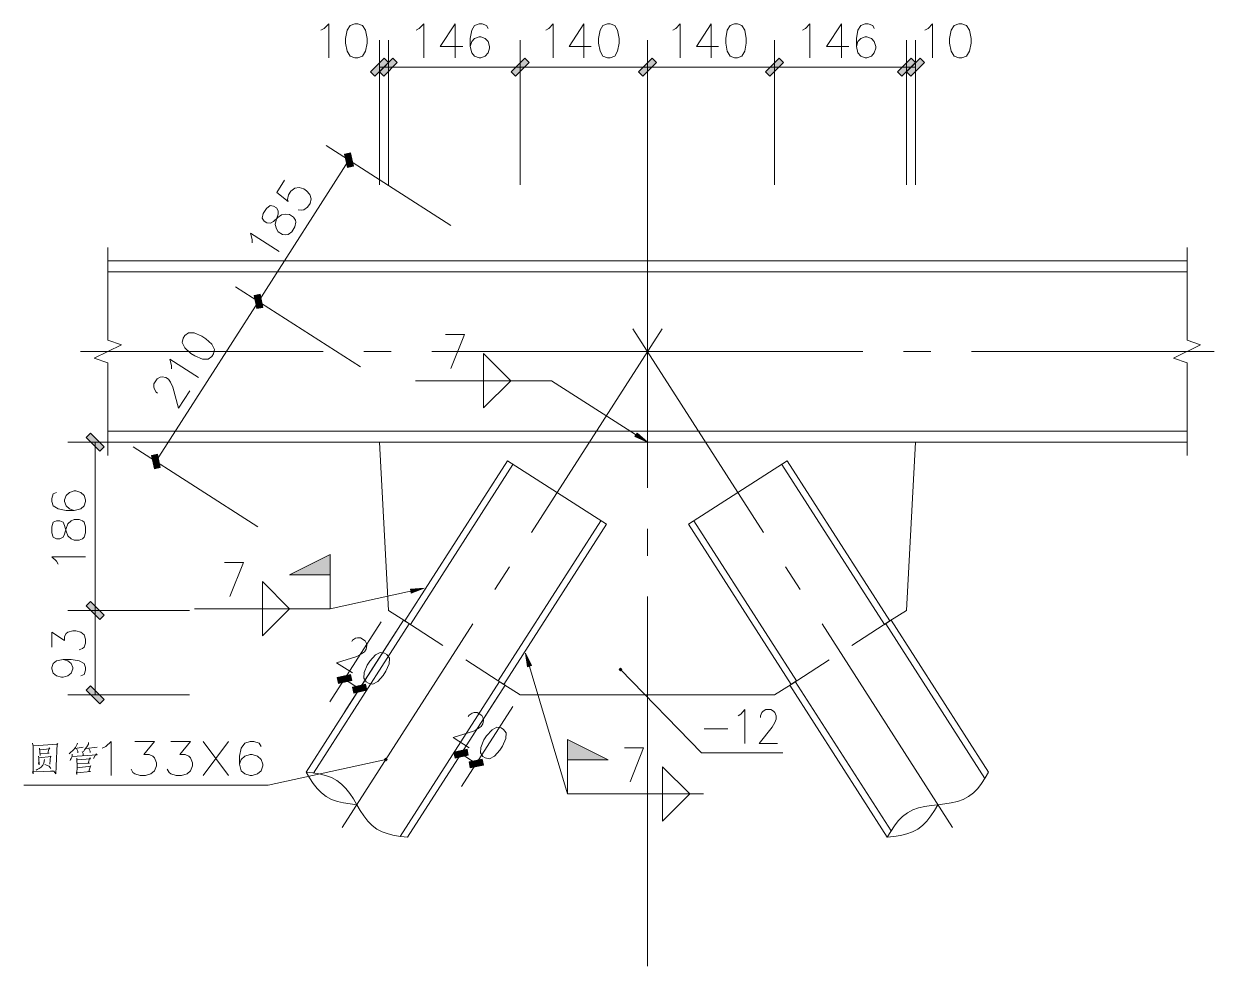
# Model space of a CAD drawing. Header units: millimetres. Extents: x 0 to 586, y 0 to 414.
# Drawn here: x 433 to 519.4, y 99.3 to 167.7 of the extents above; entities that cross this region are included whole.
import ezdxf

# ---------------------------------------------------------------- set-up
doc = ezdxf.new("R2010")
doc.units = ezdxf.units.MM

msp = doc.modelspace()

# ---------------------------------------------------------------- hatches: boundary and pattern name
h = msp.add_hatch(color=0)
h.dxf.hatch_style = 2
h.paths.add_polyline_path([(458.466472, 163.889972), (458.1525, 164.203944), (459.13675, 165.191722), (459.450722, 164.87775)])
h = msp.add_hatch(color=0)
h.dxf.hatch_style = 2
h.paths.add_polyline_path([(459.119111, 163.889972), (458.805139, 164.203944), (459.789389, 165.191722), (460.103361, 164.87775)])
h = msp.add_hatch(color=0)
h.dxf.hatch_style = 2
h.paths.add_polyline_path([(468.689972, 163.889972), (468.376, 164.203944), (469.363778, 165.191722), (469.67775, 164.87775)])
h = msp.add_hatch(color=0)
h.dxf.hatch_style = 2
h.paths.add_polyline_path([(477.922167, 163.889972), (477.608194, 164.203944), (478.592444, 165.191722), (478.906417, 164.87775)])
h = msp.add_hatch(color=0)
h.dxf.hatch_style = 2
h.paths.add_polyline_path([(487.150833, 163.889972), (486.836861, 164.203944), (487.824639, 165.191722), (488.138611, 164.87775)])
h = msp.add_hatch(color=0)
h.dxf.hatch_style = 2
h.paths.add_polyline_path([(496.725222, 163.889972), (496.41125, 164.203944), (497.3955, 165.191722), (497.709472, 164.87775)])
h = msp.add_hatch(color=0)
h.dxf.hatch_style = 2
h.paths.add_polyline_path([(497.377861, 163.889972), (497.063889, 164.203944), (498.048139, 165.191722), (498.362111, 164.87775)])
h = msp.add_hatch(color=0)
h.dxf.hatch_style = 2
h.paths.add_polyline_path([(456.268667, 158.224361), (456.702583, 158.316083), (456.91425, 157.353), (456.480333, 157.25775)])
h = msp.add_hatch(color=0)
h.dxf.hatch_style = 2
h.paths.add_polyline_path([(449.703472, 147.976167), (450.137389, 148.071417), (450.345528, 147.108333), (449.911611, 147.013083)])
h = msp.add_hatch(color=0)
h.dxf.hatch_style = 2
h.paths.add_polyline_path([(437.518528, 137.664472), (437.8325, 137.978444), (438.81675, 136.990667), (438.502778, 136.676694)])
h = msp.add_hatch(color=0)
h.dxf.hatch_style = 2
h.paths.add_polyline_path([(478.257306, 137.329333), (477.347139, 137.735028), (477.505889, 137.981972)])
h = msp.add_hatch(color=0)
h.dxf.hatch_style = 2
h.paths.add_polyline_path([(442.252806, 136.355667), (442.686722, 136.450917), (442.898389, 135.487833), (442.464472, 135.392583)])
h = msp.add_hatch(color=0)
h.dxf.hatch_style = 2
h.paths.add_polyline_path([(455.238556, 127.691444), (455.238556, 129.169583), (452.282278, 127.691444)])
h = msp.add_hatch(color=0)
h.dxf.hatch_style = 2
h.paths.add_polyline_path([(462.050694, 126.717778), (461.119361, 126.361472), (461.055861, 126.65075)])
h = msp.add_hatch(color=0)
h.dxf.hatch_style = 2
h.paths.add_polyline_path([(437.518528, 125.437194), (437.8325, 125.751167), (438.81675, 124.766917), (438.502778, 124.452944)])
h = msp.add_hatch(color=0)
h.dxf.hatch_style = 2
h.paths.add_polyline_path([(469.409639, 121.997611), (469.832972, 121.098028), (469.55075, 121.013361)])
h = msp.add_hatch(color=0)
h.dxf.hatch_style = 2
h.paths.add_polyline_path([(456.695528, 120.445389), (456.790778, 120.011472), (455.827694, 119.799806), (455.732444, 120.233722)])
h = msp.add_hatch(color=0)
h.dxf.hatch_style = 2
h.paths.add_polyline_path([(476.3135, 120.900472), (476.214722, 120.801694), (476.3135, 120.801694)])
h = msp.add_hatch(color=0)
h.dxf.hatch_style = 2
h.paths.add_polyline_path([(476.214722, 120.801694), (476.3135, 120.702917), (476.3135, 120.801694)])
h = msp.add_hatch(color=0)
h.dxf.hatch_style = 2
h.paths.add_polyline_path([(476.412278, 120.801694), (476.3135, 120.900472), (476.3135, 120.801694)])
h = msp.add_hatch(color=0)
h.dxf.hatch_style = 2
h.paths.add_polyline_path([(476.3135, 120.702917), (476.412278, 120.801694), (476.3135, 120.801694)])
h = msp.add_hatch(color=0)
h.dxf.hatch_style = 2
h.paths.add_polyline_path([(437.518528, 119.302389), (437.8325, 119.616361), (438.81675, 118.628583), (438.502778, 118.314611)])
h = msp.add_hatch(color=0)
h.dxf.hatch_style = 2
h.paths.add_polyline_path([(457.80325, 119.736306), (457.8985, 119.302389), (456.935417, 119.090722), (456.840167, 119.524639)])
h = msp.add_hatch(color=0)
h.dxf.hatch_style = 2
h.paths.add_polyline_path([(465.162194, 115.016139), (465.257444, 114.582222), (464.294361, 114.374083), (464.199111, 114.808)])
h = msp.add_hatch(color=0)
h.dxf.hatch_style = 2
h.paths.add_polyline_path([(472.461167, 114.243556), (472.461167, 115.721694), (475.420972, 114.243556)])
h = msp.add_hatch(color=0)
h.dxf.hatch_style = 2
h.paths.add_polyline_path([(459.274333, 114.384667), (459.175556, 114.285889), (459.274333, 114.285889)])
h = msp.add_hatch(color=0)
h.dxf.hatch_style = 2
h.paths.add_polyline_path([(459.175556, 114.285889), (459.274333, 114.187111), (459.274333, 114.285889)])
h = msp.add_hatch(color=0)
h.dxf.hatch_style = 2
h.paths.add_polyline_path([(459.373111, 114.285889), (459.274333, 114.384667), (459.274333, 114.285889)])
h = msp.add_hatch(color=0)
h.dxf.hatch_style = 2
h.paths.add_polyline_path([(459.274333, 114.187111), (459.373111, 114.285889), (459.274333, 114.285889)])
h = msp.add_hatch(color=0)
h.dxf.hatch_style = 2
h.paths.add_polyline_path([(466.269917, 114.307056), (466.365167, 113.873139), (465.402083, 113.665), (465.306833, 114.095389)])

# ---------------------------------------------------------------- linework, layer by layer
at = {"color": 0, "lineweight": 0}
for points in [[(454.561222, 167.22725), (454.787, 167.343667), (455.122139, 167.696444), (455.122139, 165.230528)], [(461.479194, 167.22725), (461.697917, 167.343667), (462.022472, 167.696444), (462.022472, 165.230528)], [(464.304944, 167.696444), (463.218389, 166.0525), (464.848222, 166.0525)], [(464.304944, 167.696444), (464.304944, 165.230528)], [(466.696778, 167.343667), (466.587417, 167.580028), (466.259333, 167.696444), (466.044139, 167.696444), (465.716056, 167.580028), (465.500861, 167.22725), (465.3915, 166.638111), (465.3915, 166.0525), (465.500861, 165.583306), (465.716056, 165.346944), (466.044139, 165.230528), (466.1535, 165.230528), (466.478056, 165.346944), (466.696778, 165.583306), (466.802611, 165.936083), (466.802611, 166.0525), (466.696778, 166.405278), (466.478056, 166.638111), (466.1535, 166.758056), (466.044139, 166.758056), (465.716056, 166.638111), (465.500861, 166.405278), (465.3915, 166.0525)], [(470.880722, 167.22725), (471.095917, 167.343667), (471.413417, 167.696444), (471.413417, 165.230528)], [(473.650028, 167.696444), (472.584639, 166.0525), (474.182722, 166.0525)], [(473.650028, 167.696444), (473.650028, 165.230528)], [(480.112917, 167.22725), (480.324583, 167.343667), (480.645611, 167.696444), (480.645611, 165.230528)], [(482.882222, 167.696444), (481.816833, 166.0525), (483.411389, 166.0525)], [(482.882222, 167.696444), (482.882222, 165.230528)], [(489.514444, 167.22725), (489.729639, 167.343667), (490.057722, 167.696444), (490.057722, 165.230528)], [(492.340194, 167.696444), (491.253639, 166.0525), (492.883472, 166.0525)], [(492.340194, 167.696444), (492.340194, 165.230528)], [(494.7285, 167.343667), (494.619139, 167.580028), (494.294583, 167.696444), (494.075861, 167.696444), (493.751306, 167.580028), (493.532583, 167.22725), (493.42675, 166.638111), (493.42675, 166.0525), (493.532583, 165.583306), (493.751306, 165.346944), (494.075861, 165.230528), (494.185222, 165.230528), (494.513306, 165.346944), (494.7285, 165.583306), (494.837861, 165.936083), (494.837861, 166.0525), (494.7285, 166.405278), (494.513306, 166.638111), (494.185222, 166.758056), (494.075861, 166.758056), (493.751306, 166.638111), (493.532583, 166.405278), (493.42675, 166.0525)], [(498.404444, 167.22725), (498.626694, 167.343667), (498.961833, 167.696444), (498.961833, 165.230528)], [(458.801611, 156.012444), (458.801611, 166.511111)], [(459.45425, 156.012444), (459.45425, 166.511111)], [(469.028639, 156.012444), (469.028639, 166.511111)], [(478.257306, 156.012444), (478.257306, 166.511111)], [(487.4895, 156.012444), (487.4895, 166.511111)], [(497.060361, 156.012444), (497.060361, 166.511111)], [(497.713, 156.012444), (497.713, 166.511111)], [(458.801611, 164.539083), (459.45425, 164.539083)], [(459.45425, 164.539083), (469.028639, 164.539083)], [(469.028639, 164.539083), (478.257306, 164.539083)], [(478.257306, 164.539083), (487.4895, 164.539083)], [(487.4895, 164.539083), (497.060361, 164.539083)], [(497.060361, 164.539083), (497.713, 164.539083)], [(478.257306, 133.992056), (478.257306, 160.824333)], [(463.990972, 153.045583), (454.931639, 158.852306)], [(450.0245, 147.54225), (456.593222, 157.786917)], [(451.922444, 156.347583), (451.347417, 155.451528), (452.176444, 154.791833), (452.137639, 154.943528), (452.211722, 155.275139), (452.381056, 155.54325), (452.652694, 155.751389), (452.966667, 155.804306), (453.319444, 155.702), (453.517, 155.575), (453.756889, 155.296306), (453.838028, 154.989389), (453.767472, 154.657778), (453.594611, 154.389667), (453.322972, 154.185056), (453.16775, 154.156833), (452.910222, 154.195639)], [(449.558833, 151.789694), (449.572944, 152.033111), (449.449472, 152.491722), (451.523806, 151.16175)], [(439.084861, 144.723556), (439.084861, 151.458083)], [(517.42975, 144.723556), (517.42975, 151.458083)], [(517.42975, 150.473833), (439.084861, 150.473833)], [(439.084861, 149.683611), (517.42975, 149.683611)], [(457.425778, 142.797389), (448.362917, 148.607639)], [(442.573833, 135.92175), (450.0245, 147.54225)], [(479.322694, 145.559639), (469.840028, 130.767667)], [(477.191917, 145.559639), (486.674583, 130.767667)], [(438.097083, 143.407694), (440.069111, 144.391944)], [(440.069111, 144.391944), (439.084861, 144.723556)], [(463.602917, 145.12925), (464.982278, 145.12925), (463.998028, 142.663333)], [(516.4455, 143.407694), (518.417528, 144.391944)], [(518.417528, 144.391944), (517.42975, 144.723556)], [(454.727028, 143.901583), (437.112833, 143.901583)], [(459.655333, 143.901583), (457.683306, 143.901583)], [(480.229333, 143.901583), (462.615139, 143.901583)], [(466.361639, 141.777861), (466.361639, 143.749889)], [(468.333667, 141.777861), (466.361639, 143.749889)], [(476.285278, 143.901583), (493.899472, 143.901583)], [(496.859278, 143.901583), (498.831306, 143.901583)], [(501.787583, 143.901583), (519.401778, 143.901583)], [(439.084861, 143.079611), (438.097083, 143.407694)], [(439.084861, 136.341556), (439.084861, 143.079611)], [(443.699194, 142.649222), (443.713306, 142.892639), (443.589833, 143.35125), (445.664167, 142.021278)], [(517.42975, 143.079611), (516.4455, 143.407694)], [(517.42975, 136.341556), (517.42975, 143.079611)], [(442.704361, 140.885333), (442.605583, 140.945306), (442.468, 141.164028), (442.425667, 141.315722), (442.439778, 141.559139), (442.672611, 141.918972), (442.884278, 142.031861), (443.0395, 142.060083), (443.297028, 142.021278), (443.494583, 141.894278), (443.635694, 141.679083), (443.815611, 141.308667), (444.228361, 139.781139), (445.032694, 141.037028)], [(471.293472, 141.777861), (461.433333, 141.777861)], [(466.361639, 141.777861), (466.361639, 139.805833)], [(468.333667, 141.777861), (466.361639, 139.805833)], [(478.257306, 137.329333), (471.293472, 141.777861)], [(517.42975, 138.116028), (439.084861, 138.116028)], [(445.022111, 137.329333), (436.195611, 137.329333)], [(438.167639, 125.102056), (438.167639, 137.329333)], [(439.084861, 137.329333), (517.42975, 137.329333)], [(449.975111, 131.176889), (440.915778, 136.987139)], [(459.45425, 125.102056), (458.801611, 137.329333)], [(458.801611, 137.329333), (497.713, 137.329333)], [(497.713, 137.329333), (497.060361, 125.102056)], [(468.100833, 135.957028), (460.650167, 124.336528)], [(461.048806, 124.079), (468.499472, 135.6995)], [(475.279861, 131.353278), (468.100833, 135.957028)], [(488.413778, 135.957028), (481.23475, 131.353278)], [(495.465806, 124.079), (488.018667, 135.6995)], [(495.864444, 124.336528), (488.413778, 135.957028)], [(435.363056, 133.671028), (435.130222, 133.561667), (435.013806, 133.233583), (435.013806, 133.018389), (435.130222, 132.690306), (435.483, 132.475111), (436.068611, 132.36575), (436.654222, 132.36575), (437.123417, 132.475111), (437.359778, 132.690306), (437.476194, 133.018389), (437.476194, 133.12775), (437.359778, 133.452306), (437.123417, 133.671028), (436.774167, 133.776861), (436.654222, 133.776861), (436.304972, 133.671028), (436.068611, 133.452306), (435.952194, 133.12775), (435.952194, 133.018389), (436.068611, 132.690306), (436.304972, 132.475111), (436.654222, 132.36575)], [(467.430556, 119.986778), (474.881222, 131.607278)], [(467.829194, 119.732778), (475.279861, 131.353278)], [(481.23475, 131.353278), (488.685417, 119.732778)], [(489.084056, 119.986778), (481.633389, 131.607278)], [(478.257306, 129.060222), (478.257306, 131.03225)], [(435.483, 128.453444), (435.363056, 128.672167), (435.013806, 128.996722), (437.476194, 128.996722)], [(447.551528, 128.580444), (448.930889, 128.580444), (447.943111, 126.114528)], [(468.241944, 128.277056), (467.180083, 126.619)], [(488.272667, 128.277056), (489.338056, 126.619)], [(450.31025, 125.225528), (450.31025, 127.197556)], [(452.282278, 125.225528), (450.31025, 127.197556)], [(455.238556, 125.225528), (455.238556, 127.691444)], [(462.050694, 126.717778), (455.238556, 125.225528)], [(478.257306, 99.268139), (478.257306, 126.103944)], [(445.022111, 125.102056), (436.195611, 125.102056)], [(438.167639, 118.96725), (438.167639, 125.102056)], [(455.238556, 125.225528), (445.381944, 125.225528)], [(450.31025, 125.225528), (450.31025, 123.257028)], [(452.282278, 125.225528), (450.31025, 123.257028)], [(460.650167, 124.336528), (459.45425, 125.102056)], [(497.060361, 125.102056), (495.864444, 124.336528)], [(435.013806, 122.428), (435.013806, 123.514556), (435.952194, 122.921889), (435.952194, 123.218222), (436.068611, 123.415778), (436.185028, 123.514556), (436.537806, 123.609806), (436.774167, 123.609806), (437.123417, 123.514556), (437.359778, 123.317), (437.476194, 123.020667), (437.476194, 122.724333), (437.359778, 122.428), (437.243361, 122.329222), (437.007, 122.230444)], [(453.48525, 113.354556), (460.561972, 124.392972)], [(454.007361, 113.294583), (460.960611, 124.138972)], [(458.921556, 124.273028), (455.196222, 118.462778)], [(465.582, 124.128389), (456.099333, 109.336417)], [(460.561972, 124.392972), (461.048806, 124.079)], [(460.650167, 124.336528), (463.408889, 122.565583)], [(490.932611, 124.128389), (500.415278, 109.336417)], [(493.105722, 122.565583), (495.864444, 124.336528)], [(495.465806, 124.079), (495.952639, 124.392972)], [(502.757722, 112.903), (495.557528, 124.138972)], [(503.029361, 113.354556), (495.952639, 124.392972)], [(456.790778, 122.833694), (456.854278, 122.932472), (457.062417, 123.077111), (457.210583, 123.122972), (457.439889, 123.115917), (457.7715, 122.900722), (457.873806, 122.696111), (457.891444, 122.544417), (457.849111, 122.293944), (457.722111, 122.096389), (457.513972, 121.95175), (457.157667, 121.76125), (455.693639, 121.306167), (456.854278, 120.561806)], [(460.029278, 123.563944), (456.303944, 117.753694)], [(469.409639, 121.997611), (472.461167, 111.781167)], [(435.835778, 121.542528), (436.185028, 121.44375), (436.421389, 121.246194), (436.537806, 120.949861), (436.537806, 120.851083), (436.421389, 120.55475), (436.185028, 120.357194), (435.835778, 120.258417), (435.715833, 120.258417), (435.363056, 120.357194), (435.130222, 120.55475), (435.013806, 120.851083), (435.013806, 120.949861), (435.130222, 121.246194), (435.363056, 121.44375), (435.835778, 121.542528), (436.421389, 121.542528), (437.007, 121.44375), (437.359778, 121.246194), (437.476194, 120.949861), (437.476194, 120.752306), (437.359778, 120.455972), (437.123417, 120.357194)], [(465.070472, 121.503722), (467.829194, 119.732778)], [(488.685417, 119.732778), (491.444139, 121.503722)], [(456.261611, 120.120833), (457.369333, 119.41175)], [(476.3135, 120.801694), (482.183722, 114.758611)], [(476.362889, 120.801694), (476.380528, 120.801694)], [(460.318556, 108.694361), (467.522278, 119.930333)], [(460.844194, 108.634389), (467.920917, 119.676333)], [(467.430556, 119.986778), (467.920917, 119.676333)], [(469.028639, 118.96725), (467.829194, 119.732778)], [(488.685417, 119.732778), (487.4895, 118.96725)], [(488.593694, 119.676333), (489.084056, 119.986778)], [(495.670417, 108.634389), (488.593694, 119.676333)], [(495.945583, 109.085944), (488.992333, 119.930333)], [(445.022111, 118.96725), (436.195611, 118.96725)], [(467.388222, 118.843778), (463.662889, 113.033528)], [(487.4895, 118.96725), (469.028639, 118.96725)], [(465.257444, 117.407972), (465.320944, 117.50675), (465.529083, 117.651389), (465.67725, 117.69725), (465.906556, 117.686667), (466.238167, 117.475), (466.340472, 117.270389), (466.358111, 117.118694), (466.315778, 116.868222), (466.188778, 116.670667), (465.980639, 116.526028), (465.624333, 116.335528), (464.160306, 115.880444), (465.320944, 115.132556)], [(468.495944, 118.134694), (464.770611, 112.324444)], [(484.85425, 117.44325), (485.04475, 117.563194), (485.326972, 117.912444), (485.326972, 115.450056)], [(486.469972, 117.326833), (486.469972, 117.44325), (486.565222, 117.679611), (486.660472, 117.796028), (486.850972, 117.912444), (487.228444, 117.912444), (487.418944, 117.796028), (487.514194, 117.679611), (487.609444, 117.44325), (487.609444, 117.210417), (487.514194, 116.974056), (487.323694, 116.621278), (486.374722, 115.450056), (487.704694, 115.450056)], [(482.381278, 116.504861), (484.09225, 116.504861)], [(433.616806, 115.47475), (433.659139, 115.241917), (433.659139, 113.224028), (433.616806, 113.37925), (435.176083, 113.435694), (435.066722, 113.456861), (434.915028, 113.435694)], [(433.659139, 115.280722), (435.458306, 115.3795), (435.415972, 115.435944), (435.327778, 113.788472), (435.327778, 113.590917), (435.306611, 113.396889), (435.306611, 113.224028), (435.176083, 113.435694)], [(434.138917, 115.107861), (434.18125, 114.564583), (434.18125, 114.681), (434.830361, 114.737444), (434.742167, 114.737444), (434.830361, 115.1255), (434.872694, 115.047889), (434.18125, 114.970278)], [(436.887056, 115.47475), (436.865889, 115.3795), (436.735361, 115.146667), (436.5625, 114.952639), (436.541333, 114.931472), (436.389639, 114.77625), (436.280278, 114.681)], [(436.714194, 115.069056), (437.299806, 115.164306)], [(436.802389, 115.069056), (436.908222, 114.892667), (436.908222, 114.758611)], [(437.687861, 115.513556), (437.687861, 115.397139), (437.557333, 115.185472), (437.405639, 114.970278), (437.320972, 114.836222)], [(437.515, 115.069056), (438.315806, 115.164306)], [(437.709028, 115.069056), (437.797222, 114.892667), (437.797222, 114.77625)], [(438.686222, 115.104333), (438.947278, 115.22075), (439.338861, 115.573528), (439.338861, 113.107611)], [(441.042778, 115.573528), (442.482111, 115.573528), (441.695417, 114.631611), (442.090528, 114.631611), (442.351583, 114.515194), (442.482111, 114.398778), (442.612639, 114.046), (442.612639, 113.813167), (442.482111, 113.460389), (442.221056, 113.224028), (441.825944, 113.107611), (441.434361, 113.107611), (441.042778, 113.224028), (440.91225, 113.340444), (440.778194, 113.576806)], [(443.660389, 115.573528), (445.099722, 115.573528), (444.316556, 114.631611), (444.708139, 114.631611), (444.969194, 114.515194), (445.099722, 114.398778), (445.233778, 114.046), (445.233778, 113.813167), (445.099722, 113.460389), (444.838667, 113.224028), (444.447083, 113.107611), (444.051972, 113.107611), (443.660389, 113.224028), (443.529861, 113.340444), (443.399333, 113.576806)], [(446.016944, 113.107611), (447.851389, 115.573528)], [(446.016944, 115.573528), (447.851389, 113.107611)], [(450.207944, 115.22075), (450.077417, 115.453583), (449.685833, 115.573528), (449.42125, 115.573528), (449.029667, 115.453583), (448.768611, 115.104333), (448.638083, 114.515194), (448.638083, 113.929583), (448.768611, 113.460389), (449.029667, 113.224028), (449.42125, 113.107611), (449.555306, 113.107611), (449.946889, 113.224028), (450.207944, 113.460389), (450.338472, 113.813167), (450.338472, 113.929583), (450.207944, 114.282361), (449.946889, 114.515194), (449.555306, 114.631611), (449.42125, 114.631611), (449.029667, 114.515194), (448.768611, 114.282361), (448.638083, 113.929583)], [(476.602778, 115.132556), (477.982139, 115.132556), (476.997889, 112.666639)], [(434.484639, 114.271778), (434.438778, 114.021306), (434.375278, 113.866083), (434.24475, 113.7285), (434.093056, 113.629722), (433.962528, 113.552111), (433.877861, 113.495667)], [(434.050722, 114.525778), (434.071889, 114.370556), (434.093056, 113.883722), (434.050722, 113.9825), (434.071889, 114.098917)], [(434.071889, 114.409361), (434.982056, 114.486972), (434.915028, 114.525778), (434.872694, 113.943694), (434.872694, 114.021306), (434.893861, 114.155361)], [(436.499, 114.659833), (436.499, 114.525778), (436.474306, 114.448167), (436.431972, 114.349389), (436.389639, 114.271778), (436.347306, 114.194167)], [(436.499, 114.486972), (438.315806, 114.621028), (438.252306, 114.681), (438.058278, 114.349389)], [(436.844722, 114.370556), (436.844722, 114.271778), (436.865889, 113.827278), (436.844722, 113.185222), (436.823556, 113.301639), (436.844722, 113.456861)], [(436.887056, 114.254139), (437.818389, 114.33175), (437.776056, 114.388194), (437.666694, 114.021306), (437.754889, 114.021306), (436.865889, 113.961333)], [(437.232778, 114.853861), (437.299806, 114.719806), (437.299806, 114.582222)], [(459.274333, 114.285889), (450.733583, 112.416167)], [(459.323722, 114.285889), (459.341361, 114.285889)], [(464.728278, 114.695111), (465.836, 113.986028)], [(472.461167, 111.781167), (472.461167, 114.243556)], [(482.183722, 114.758611), (488.099806, 114.758611)], [(434.526972, 113.904889), (434.830361, 113.788472), (434.872694, 113.7285), (434.960889, 113.629722)], [(436.865889, 113.668528), (437.860722, 113.788472), (437.818389, 113.827278), (437.709028, 113.396889), (437.818389, 113.396889), (436.844722, 113.319278)], [(453.48525, 113.354556), (453.735722, 112.93475)], [(453.968556, 113.298111), (453.48525, 113.354556)], [(454.441278, 113.227556), (453.968556, 113.298111)], [(454.892833, 113.121722), (454.441278, 113.227556)], [(479.365028, 111.781167), (479.365028, 113.749667)], [(479.365028, 113.749667), (481.337056, 111.781167)], [(503.029361, 113.354556), (502.778889, 112.93475)], [(450.733583, 112.416167), (432.988861, 112.416167)], [(453.735722, 112.93475), (454.000306, 112.536111)], [(454.000306, 112.536111), (454.282528, 112.169222)], [(455.316167, 112.970028), (454.892833, 113.121722)], [(455.700694, 112.761889), (455.316167, 112.970028)], [(456.049944, 112.497306), (455.700694, 112.761889)], [(456.363917, 112.179806), (456.049944, 112.497306)], [(502.517833, 112.536111), (502.232083, 112.169222)], [(502.778889, 112.93475), (502.517833, 112.536111)], [(454.282528, 112.169222), (454.5965, 111.851722)], [(454.5965, 111.851722), (454.94575, 111.587139)], [(454.94575, 111.587139), (455.333806, 111.379)], [(456.649667, 111.812917), (456.363917, 112.179806)], [(456.91425, 111.414278), (456.649667, 111.812917)], [(472.461167, 111.781167), (482.321306, 111.781167)], [(479.365028, 111.781167), (479.365028, 109.809139)], [(479.365028, 109.809139), (481.337056, 111.781167)], [(501.568861, 111.587139), (501.180806, 111.379)], [(501.918111, 111.851722), (501.568861, 111.587139)], [(502.232083, 112.169222), (501.918111, 111.851722)], [(455.333806, 111.379), (455.753611, 111.227306)], [(455.753611, 111.227306), (456.205167, 111.121472)], [(456.205167, 111.121472), (456.677889, 111.047389)], [(456.677889, 111.047389), (457.164722, 110.994472)], [(457.164722, 110.994472), (456.91425, 111.414278)], [(457.415194, 110.578194), (457.164722, 110.994472)], [(497.518972, 110.609944), (497.134444, 110.405333)], [(497.942306, 110.765167), (497.518972, 110.609944)], [(498.393861, 110.867472), (497.942306, 110.765167)], [(498.866583, 110.941556), (498.393861, 110.867472)], [(499.349889, 110.994472), (498.866583, 110.941556)], [(499.099417, 110.578194), (499.349889, 110.994472)], [(499.836722, 111.047389), (499.349889, 110.994472)], [(500.309444, 111.121472), (499.836722, 111.047389)], [(500.761, 111.227306), (500.309444, 111.121472)], [(501.180806, 111.379), (500.761, 111.227306)], [(457.679778, 110.176028), (457.415194, 110.578194)], [(457.962, 109.809139), (457.679778, 110.176028)], [(458.275972, 109.491639), (457.962, 109.809139)], [(496.471222, 109.819722), (496.185472, 109.452833)], [(496.785194, 110.14075), (496.471222, 109.819722)], [(497.134444, 110.405333), (496.785194, 110.14075)], [(498.238639, 109.491639), (498.552611, 109.809139)], [(498.552611, 109.809139), (498.838361, 110.176028)], [(498.838361, 110.176028), (499.099417, 110.578194)], [(458.625222, 109.227056), (458.275972, 109.491639)], [(459.013278, 109.018917), (458.625222, 109.227056)], [(459.433083, 108.867222), (459.013278, 109.018917)], [(495.920889, 109.054194), (495.670417, 108.634389)], [(496.185472, 109.452833), (495.920889, 109.054194)], [(497.081528, 108.867222), (497.501333, 109.018917)], [(497.501333, 109.018917), (497.889389, 109.227056)], [(497.889389, 109.227056), (498.238639, 109.491639)], [(459.884639, 108.761389), (459.433083, 108.867222)], [(460.360889, 108.690833), (459.884639, 108.761389)], [(460.844194, 108.634389), (460.360889, 108.690833)], [(495.670417, 108.634389), (496.15725, 108.690833)], [(496.15725, 108.690833), (496.629972, 108.761389)], [(496.629972, 108.761389), (497.081528, 108.867222)]]:
    msp.add_lwpolyline(points, dxfattribs=at)
for points in [[(457.020083, 167.696444), (456.684944, 167.580028), (456.462694, 167.22725), (456.349806, 166.638111), (456.349806, 166.288861), (456.462694, 165.699722), (456.684944, 165.346944), (457.020083, 165.230528), (457.245861, 165.230528), (457.581, 165.346944), (457.80325, 165.699722), (457.916139, 166.288861), (457.916139, 166.638111), (457.80325, 167.22725), (457.581, 167.580028), (457.245861, 167.696444)], [(475.353944, 167.696444), (475.032917, 167.580028), (474.82125, 167.22725), (474.715417, 166.638111), (474.715417, 166.288861), (474.82125, 165.699722), (475.032917, 165.346944), (475.353944, 165.230528), (475.565611, 165.230528), (475.886639, 165.346944), (476.098306, 165.699722), (476.204139, 166.288861), (476.204139, 166.638111), (476.098306, 167.22725), (475.886639, 167.580028), (475.565611, 167.696444)], [(484.586139, 167.696444), (484.265111, 167.580028), (484.053444, 167.22725), (483.944083, 166.638111), (483.944083, 166.288861), (484.053444, 165.699722), (484.265111, 165.346944), (484.586139, 165.230528), (484.797806, 165.230528), (485.115306, 165.346944), (485.3305, 165.699722), (485.436333, 166.288861), (485.436333, 166.638111), (485.3305, 167.22725), (485.115306, 167.580028), (484.797806, 167.696444)], [(500.859778, 167.696444), (500.524639, 167.580028), (500.302389, 167.22725), (500.1895, 166.638111), (500.1895, 166.288861), (500.302389, 165.699722), (500.524639, 165.346944), (500.859778, 165.230528), (501.085556, 165.230528), (501.420694, 165.346944), (501.642944, 165.699722), (501.755833, 166.288861), (501.755833, 166.638111), (501.642944, 167.22725), (501.420694, 167.580028), (501.085556, 167.696444)], [(458.466472, 163.889972), (458.1525, 164.203944), (459.13675, 165.191722), (459.450722, 164.87775)], [(459.119111, 163.889972), (458.805139, 164.203944), (459.789389, 165.191722), (460.103361, 164.87775)], [(468.689972, 163.889972), (468.376, 164.203944), (469.363778, 165.191722), (469.67775, 164.87775)], [(477.922167, 163.889972), (477.608194, 164.203944), (478.592444, 165.191722), (478.906417, 164.87775)], [(487.150833, 163.889972), (486.836861, 164.203944), (487.824639, 165.191722), (488.138611, 164.87775)], [(496.725222, 163.889972), (496.41125, 164.203944), (497.3955, 165.191722), (497.709472, 164.87775)], [(497.377861, 163.889972), (497.063889, 164.203944), (498.048139, 165.191722), (498.362111, 164.87775)], [(456.268667, 158.224361), (456.702583, 158.316083), (456.91425, 157.353), (456.480333, 157.25775)], [(450.370222, 153.927528), (450.296139, 153.592389), (450.43725, 153.377194), (450.634806, 153.250194), (450.888806, 153.214917), (451.104, 153.331333), (451.432083, 153.624139), (451.703722, 153.832278), (452.014167, 153.885194), (452.268167, 153.846389), (452.5645, 153.655889), (452.705611, 153.440694), (452.747944, 153.285472), (452.673861, 152.953861), (452.444556, 152.597556), (452.172917, 152.389417), (452.017694, 152.364722), (451.760167, 152.4), (451.463833, 152.5905), (451.32625, 152.809222), (451.241583, 153.112611), (451.315667, 153.444222), (451.446194, 153.867556), (451.463833, 154.110972), (451.322722, 154.326167), (451.125167, 154.453167), (450.871167, 154.491972), (450.599528, 154.283833)], [(449.703472, 147.976167), (450.137389, 148.071417), (450.345528, 147.108333), (449.911611, 147.013083)], [(444.567028, 144.87525), (444.492944, 144.543639), (444.676389, 144.173222), (445.110306, 143.767528), (445.410167, 143.577028), (445.9605, 143.35125), (446.369722, 143.340667), (446.641361, 143.545278), (446.757778, 143.725194), (446.831861, 144.056806), (446.648417, 144.427222), (446.2145, 144.832917), (445.918167, 145.023417), (445.364306, 145.249194), (444.955083, 145.259778), (444.683444, 145.055167)], [(437.518528, 137.664472), (437.8325, 137.978444), (438.81675, 136.990667), (438.502778, 136.676694)], [(478.257306, 137.329333), (477.347139, 137.735028), (477.505889, 137.981972)], [(442.252806, 136.355667), (442.686722, 136.450917), (442.898389, 135.487833), (442.464472, 135.392583)], [(435.013806, 130.735917), (435.130222, 130.411361), (435.363056, 130.302), (435.599417, 130.302), (435.835778, 130.411361), (435.952194, 130.626556), (436.068611, 131.060472), (436.185028, 131.388556), (436.421389, 131.60375), (436.654222, 131.713111), (437.007, 131.713111), (437.243361, 131.60375), (437.359778, 131.497917), (437.476194, 131.169833), (437.476194, 130.735917), (437.359778, 130.411361), (437.243361, 130.302), (437.007, 130.192639), (436.654222, 130.192639), (436.421389, 130.302), (436.185028, 130.517194), (436.068611, 130.845278), (435.952194, 131.279194), (435.835778, 131.497917), (435.599417, 131.60375), (435.363056, 131.60375), (435.130222, 131.497917), (435.013806, 131.169833)], [(455.238556, 127.691444), (455.238556, 129.169583), (452.282278, 127.691444)], [(462.050694, 126.717778), (461.119361, 126.361472), (461.055861, 126.65075)], [(437.518528, 125.437194), (437.8325, 125.751167), (438.81675, 124.766917), (438.502778, 124.452944)], [(459.182611, 121.997611), (458.868639, 122.057583), (458.512333, 121.867083), (458.113694, 121.426111), (457.923194, 121.129778), (457.690361, 120.582972), (457.665667, 120.180806), (457.852639, 119.923278), (458.018444, 119.817444), (458.328889, 119.753944), (458.685194, 119.944444), (459.087361, 120.385417), (459.274333, 120.68175), (459.510694, 121.228556), (459.531861, 121.63425), (459.348417, 121.891778)], [(469.409639, 121.997611), (469.832972, 121.098028), (469.55075, 121.013361)], [(456.695528, 120.445389), (456.790778, 120.011472), (455.827694, 119.799806), (455.732444, 120.233722)], [(476.3135, 120.900472), (476.214722, 120.801694), (476.3135, 120.801694)], [(476.214722, 120.801694), (476.3135, 120.702917), (476.3135, 120.801694)], [(476.412278, 120.801694), (476.3135, 120.900472), (476.3135, 120.801694)], [(476.3135, 120.702917), (476.412278, 120.801694), (476.3135, 120.801694)], [(437.518528, 119.302389), (437.8325, 119.616361), (438.81675, 118.628583), (438.502778, 118.314611)], [(457.80325, 119.736306), (457.8985, 119.302389), (456.935417, 119.090722), (456.840167, 119.524639)], [(467.649278, 116.571889), (467.335306, 116.631861), (466.979, 116.441361), (466.580361, 116.000389), (466.389861, 115.704056), (466.157028, 115.15725), (466.132333, 114.755083), (466.319306, 114.494028), (466.485111, 114.388194), (466.795556, 114.328222), (467.151861, 114.518722), (467.5505, 114.959694), (467.741, 115.256028), (467.977361, 115.802833), (467.998528, 116.205), (467.815083, 116.466056)], [(465.162194, 115.016139), (465.257444, 114.582222), (464.294361, 114.374083), (464.199111, 114.808)], [(472.461167, 114.243556), (472.461167, 115.721694), (475.420972, 114.243556)], [(459.274333, 114.384667), (459.175556, 114.285889), (459.274333, 114.285889)], [(459.175556, 114.285889), (459.274333, 114.187111), (459.274333, 114.285889)], [(459.373111, 114.285889), (459.274333, 114.384667), (459.274333, 114.285889)], [(459.274333, 114.187111), (459.373111, 114.285889), (459.274333, 114.285889)], [(466.269917, 114.307056), (466.365167, 113.873139), (465.402083, 113.665), (465.306833, 114.095389)]]:
    msp.add_lwpolyline(points, close=True, dxfattribs=at)

doc.saveas('drawing.dxf')
